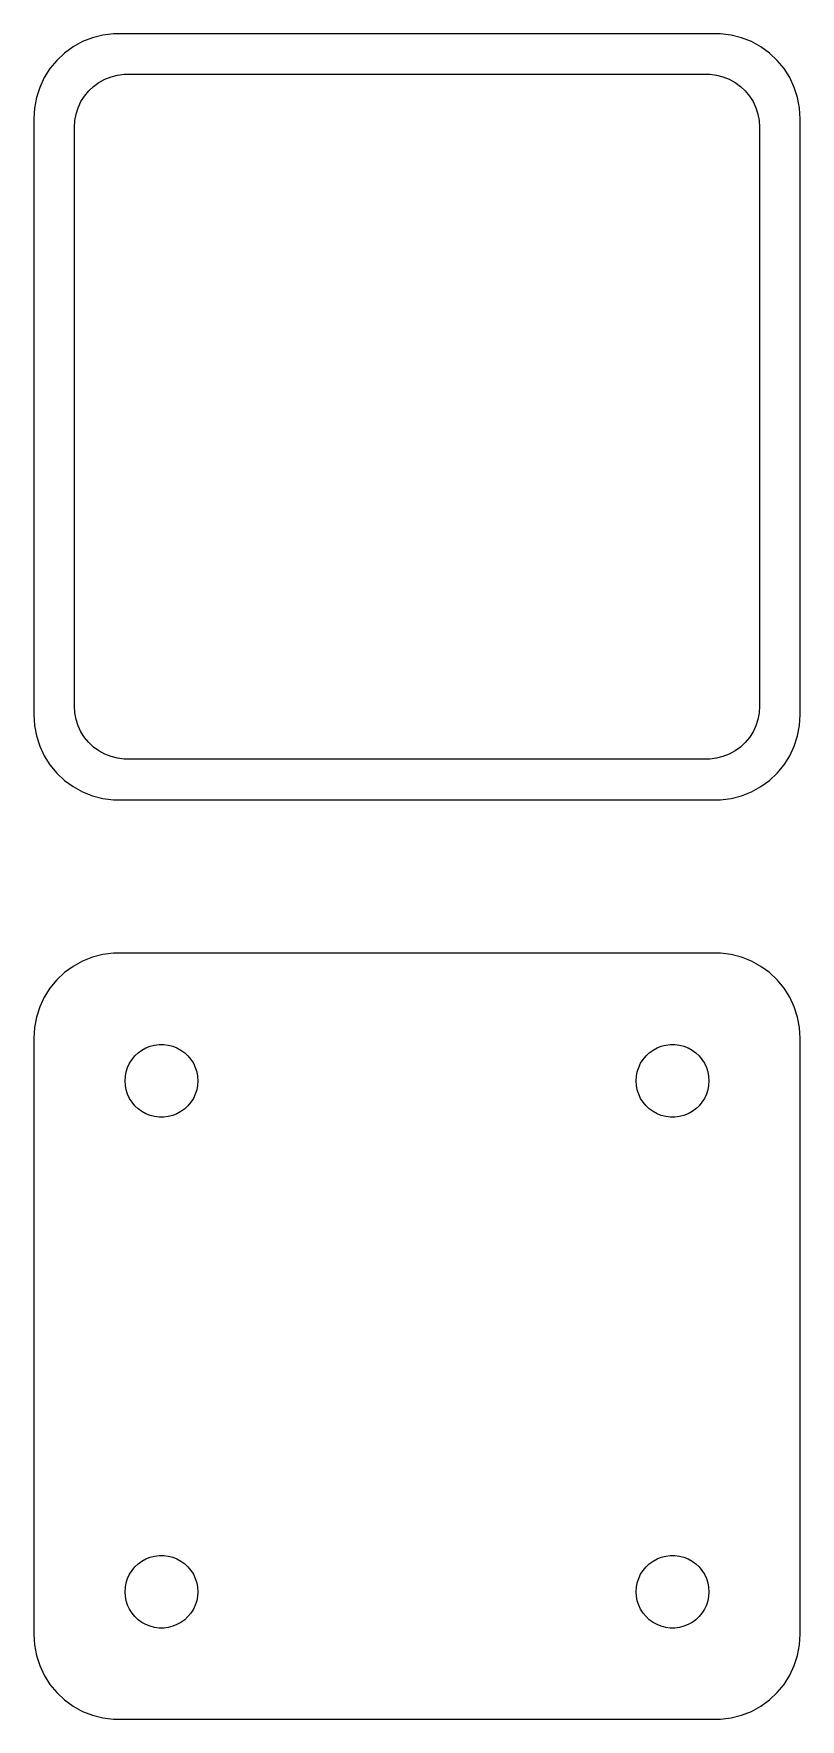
# Model space of a CAD drawing. Header units: metres. Extents: x -22.5 to 22.5, y 85.5 to 184.5.
import ezdxf

# ---------------------------------------------------------------- set-up
doc = ezdxf.new("R2010")
doc.units = ezdxf.units.M

msp = doc.modelspace()

# ---------------------------------------------------------------- linework, layer by layer
for p, q in [((-19.0451, 184.255), (-19.6289, 184.024)), ((-18.4369, 184.411), (-19.0451, 184.255)), ((-17.8139, 184.49), (-18.4369, 184.411)), ((17.8139, 184.49), (-17.8139, 184.49)), ((18.4369, 184.411), (17.8139, 184.49)), ((19.0451, 184.255), (18.4369, 184.411)), ((19.6289, 184.024), (19.0451, 184.255)), ((-20.6871, 183.353), (-21.1448, 182.923)), ((-20.1791, 183.722), (-20.6871, 183.353)), ((-19.6289, 184.024), (-20.1791, 183.722)), ((20.1791, 183.722), (19.6289, 184.024)), ((20.6871, 183.353), (20.1791, 183.722)), ((21.1448, 182.923), (20.6871, 183.353)), ((-21.5451, 182.439), (-21.8815, 181.909)), ((-21.1448, 182.923), (-21.5451, 182.439)), ((21.5451, 182.439), (21.1448, 182.923)), ((21.8815, 181.909), (21.5451, 182.439)), ((-22.1489, 181.341), (-22.3429, 180.743)), ((-21.8815, 181.909), (-22.1489, 181.341)), ((-19.2692, 181.131), (-18.9842, 181.399)), ((-18.9842, 181.399), (-18.668, 181.628)), ((-18.668, 181.628), (-18.3254, 181.817)), ((-18.3254, 181.817), (-17.9619, 181.961)), ((-17.9619, 181.961), (-17.5833, 182.058)), ((-17.5833, 182.058), (-17.1954, 182.107)), ((-17.1954, 182.107), (17.1954, 182.107)), ((17.1954, 182.107), (17.5833, 182.058)), ((17.5833, 182.058), (17.9619, 181.961)), ((17.9619, 181.961), (18.3254, 181.817)), ((18.3254, 181.817), (18.668, 181.628)), ((18.668, 181.628), (18.9842, 181.399)), ((18.9842, 181.399), (19.2692, 181.131)), ((22.1489, 181.341), (21.8815, 181.909)), ((22.3429, 180.743), (22.1489, 181.341)), ((-22.3429, 180.743), (-22.4606, 180.127)), ((-20.0151, 179.774), (-19.8943, 180.146)), ((-19.8943, 180.146), (-19.7279, 180.5)), ((-19.7279, 180.5), (-19.5184, 180.83)), ((-19.5184, 180.83), (-19.2692, 181.131)), ((19.2692, 181.131), (19.5184, 180.83)), ((19.5184, 180.83), (19.7279, 180.5)), ((19.7279, 180.5), (19.8943, 180.146)), ((19.8943, 180.146), (20.0151, 179.774)), ((22.4606, 180.127), (22.3429, 180.743)), ((-22.4606, 180.127), (-22.5, 179.5)), ((-22.5, 179.5), (-22.5, 144.5)), ((-20.1129, 179), (-20.0884, 179.39)), ((-20.0884, 179.39), (-20.0151, 179.774)), ((20.0151, 179.774), (20.0884, 179.39)), ((20.0884, 179.39), (20.1129, 179)), ((22.5, 179.5), (22.4606, 180.127)), ((22.5, 144.5), (22.5, 179.5)), ((-20.1129, 145), (-20.1129, 179)), ((20.1129, 179), (20.1129, 145)), ((-20.0884, 144.61), (-20.1129, 145)), ((-20.0151, 144.226), (-20.0884, 144.61)), ((20.0884, 144.61), (20.0151, 144.226)), ((20.1129, 145), (20.0884, 144.61)), ((-22.5, 144.5), (-22.4606, 143.873)), ((-22.4606, 143.873), (-22.3429, 143.257)), ((-19.8943, 143.854), (-20.0151, 144.226)), ((-19.7279, 143.5), (-19.8943, 143.854)), ((19.8943, 143.854), (19.7279, 143.5)), ((20.0151, 144.226), (19.8943, 143.854)), ((22.3429, 143.257), (22.4606, 143.873)), ((22.4606, 143.873), (22.5, 144.5)), ((-22.3429, 143.257), (-22.1489, 142.659)), ((-22.1489, 142.659), (-21.8815, 142.091)), ((-19.5184, 143.17), (-19.7279, 143.5)), ((-19.2692, 142.869), (-19.5184, 143.17)), ((-18.9842, 142.601), (-19.2692, 142.869)), ((-18.668, 142.372), (-18.9842, 142.601)), ((18.9842, 142.601), (18.668, 142.372)), ((19.2692, 142.869), (18.9842, 142.601)), ((19.5184, 143.17), (19.2692, 142.869)), ((19.7279, 143.5), (19.5184, 143.17)), ((21.8815, 142.091), (22.1489, 142.659)), ((22.1489, 142.659), (22.3429, 143.257)), ((-21.8815, 142.091), (-21.5451, 141.561)), ((-21.5451, 141.561), (-21.1448, 141.077)), ((-18.3254, 142.183), (-18.668, 142.372)), ((-17.9619, 142.039), (-18.3254, 142.183)), ((-17.5833, 141.942), (-17.9619, 142.039)), ((-17.1954, 141.893), (-17.5833, 141.942)), ((17.1954, 141.893), (-17.1954, 141.893)), ((17.5833, 141.942), (17.1954, 141.893)), ((17.9619, 142.039), (17.5833, 141.942)), ((18.3254, 142.183), (17.9619, 142.039)), ((18.668, 142.372), (18.3254, 142.183)), ((21.1448, 141.077), (21.5451, 141.561)), ((21.5451, 141.561), (21.8815, 142.091)), ((-21.1448, 141.077), (-20.6871, 140.647)), ((-20.6871, 140.647), (-20.1791, 140.278)), ((20.1791, 140.278), (20.6871, 140.647)), ((20.6871, 140.647), (21.1448, 141.077)), ((-20.1791, 140.278), (-19.6289, 139.976)), ((-19.6289, 139.976), (-19.0451, 139.745)), ((-19.0451, 139.745), (-18.4369, 139.589)), ((-18.4369, 139.589), (-17.8139, 139.51)), ((17.8139, 139.51), (18.4369, 139.589)), ((18.4369, 139.589), (19.0451, 139.745)), ((19.0451, 139.745), (19.6289, 139.976)), ((19.6289, 139.976), (20.1791, 140.278)), ((-17.8139, 139.51), (17.8139, 139.51)), ((-20.1791, 129.722), (-20.6871, 129.353)), ((-19.6289, 130.024), (-20.1791, 129.722)), ((-19.0451, 130.255), (-19.6289, 130.024)), ((-18.4369, 130.411), (-19.0451, 130.255)), ((-17.8139, 130.49), (-18.4369, 130.411)), ((17.8139, 130.49), (-17.8139, 130.49)), ((18.4369, 130.411), (17.8139, 130.49)), ((19.0451, 130.255), (18.4369, 130.411)), ((19.6289, 130.024), (19.0451, 130.255)), ((20.1791, 129.722), (19.6289, 130.024)), ((20.6871, 129.353), (20.1791, 129.722)), ((-21.1448, 128.923), (-21.5451, 128.439)), ((-20.6871, 129.353), (-21.1448, 128.923)), ((21.1448, 128.923), (20.6871, 129.353)), ((21.5451, 128.439), (21.1448, 128.923)), ((-21.8815, 127.909), (-22.1489, 127.341)), ((-21.5451, 128.439), (-21.8815, 127.909)), ((21.8815, 127.909), (21.5451, 128.439)), ((22.1489, 127.341), (21.8815, 127.909)), ((-22.3429, 126.743), (-22.4606, 126.127)), ((-22.1489, 127.341), (-22.3429, 126.743)), ((22.3429, 126.743), (22.1489, 127.341)), ((22.4606, 126.127), (22.3429, 126.743)), ((-22.4606, 126.127), (-22.5, 125.5)), ((22.5, 125.5), (22.4606, 126.127)), ((-22.5, 125.5), (-22.5, 90.5)), ((-16.3611, 124.645), (-16.1441, 124.803)), ((-16.1441, 124.803), (-15.9091, 124.932)), ((-15.9091, 124.932), (-15.6598, 125.031)), ((-15.6598, 125.031), (-15.4001, 125.097)), ((-15.4001, 125.097), (-15.1341, 125.131)), ((-15.1341, 125.131), (-14.8659, 125.131)), ((-14.8659, 125.131), (-14.5999, 125.097)), ((-14.5999, 125.097), (-14.3401, 125.031)), ((-14.3401, 125.031), (-14.0908, 124.932)), ((-14.0908, 124.932), (-13.8559, 124.803)), ((-13.8559, 124.803), (-13.6389, 124.645)), ((13.6389, 124.645), (13.8559, 124.803)), ((13.8559, 124.803), (14.0908, 124.932)), ((14.0908, 124.932), (14.3401, 125.031)), ((14.3401, 125.031), (14.5999, 125.097)), ((14.5999, 125.097), (14.8659, 125.131)), ((14.8659, 125.131), (15.1341, 125.131)), ((15.1341, 125.131), (15.4001, 125.097)), ((15.4001, 125.097), (15.6598, 125.031)), ((15.6598, 125.031), (15.9091, 124.932)), ((15.9091, 124.932), (16.1441, 124.803)), ((16.1441, 124.803), (16.3611, 124.645)), ((22.5, 90.5), (22.5, 125.5)), ((-17.0682, 123.531), (-16.9853, 123.786)), ((-16.9853, 123.786), (-16.8712, 124.029)), ((-16.8712, 124.029), (-16.7275, 124.255)), ((-16.7275, 124.255), (-16.5565, 124.462)), ((-16.5565, 124.462), (-16.3611, 124.645)), ((-13.6389, 124.645), (-13.4434, 124.462)), ((-13.4434, 124.462), (-13.2725, 124.255)), ((-13.2725, 124.255), (-13.1288, 124.029)), ((-13.1288, 124.029), (-13.0146, 123.786)), ((-13.0146, 123.786), (-12.9318, 123.531)), ((12.9318, 123.531), (13.0146, 123.786)), ((13.0146, 123.786), (13.1288, 124.029)), ((13.1288, 124.029), (13.2725, 124.255)), ((13.2725, 124.255), (13.4434, 124.462)), ((13.4434, 124.462), (13.6389, 124.645)), ((16.3611, 124.645), (16.5565, 124.462)), ((16.5565, 124.462), (16.7275, 124.255)), ((16.7275, 124.255), (16.8712, 124.029)), ((16.8712, 124.029), (16.9853, 123.786)), ((16.9853, 123.786), (17.0682, 123.531)), ((-17.1353, 123), (-17.1185, 123.268)), ((-17.1185, 122.732), (-17.1353, 123)), ((-17.1185, 123.268), (-17.0682, 123.531)), ((-12.9318, 123.531), (-12.8815, 123.268)), ((-12.8815, 123.268), (-12.8647, 123)), ((-12.8647, 123), (-12.8815, 122.732)), ((12.8647, 123), (12.8815, 123.268)), ((12.8815, 122.732), (12.8647, 123)), ((12.8815, 123.268), (12.9318, 123.531)), ((17.0682, 123.531), (17.1185, 123.268)), ((17.1185, 123.268), (17.1353, 123)), ((17.1353, 123), (17.1185, 122.732)), ((-17.0682, 122.469), (-17.1185, 122.732)), ((-16.9853, 122.214), (-17.0682, 122.469)), ((-16.8712, 121.971), (-16.9853, 122.214)), ((-16.7275, 121.745), (-16.8712, 121.971)), ((-13.1288, 121.971), (-13.2725, 121.745)), ((-13.0146, 122.214), (-13.1288, 121.971)), ((-12.9318, 122.469), (-13.0146, 122.214)), ((-12.8815, 122.732), (-12.9318, 122.469)), ((12.9318, 122.469), (12.8815, 122.732)), ((13.0146, 122.214), (12.9318, 122.469)), ((13.1288, 121.971), (13.0146, 122.214)), ((13.2725, 121.745), (13.1288, 121.971)), ((16.8712, 121.971), (16.7275, 121.745)), ((16.9853, 122.214), (16.8712, 121.971)), ((17.0682, 122.469), (16.9853, 122.214)), ((17.1185, 122.732), (17.0682, 122.469)), ((-16.5565, 121.538), (-16.7275, 121.745)), ((-16.3611, 121.355), (-16.5565, 121.538)), ((-16.1441, 121.197), (-16.3611, 121.355)), ((-15.9091, 121.068), (-16.1441, 121.197)), ((-15.6598, 120.969), (-15.9091, 121.068)), ((-15.4001, 120.903), (-15.6598, 120.969)), ((-15.1341, 120.869), (-15.4001, 120.903)), ((-14.8659, 120.869), (-15.1341, 120.869)), ((-14.5999, 120.903), (-14.8659, 120.869)), ((-14.3401, 120.969), (-14.5999, 120.903)), ((-14.0908, 121.068), (-14.3401, 120.969)), ((-13.8559, 121.197), (-14.0908, 121.068)), ((-13.6389, 121.355), (-13.8559, 121.197)), ((-13.4434, 121.538), (-13.6389, 121.355)), ((-13.2725, 121.745), (-13.4434, 121.538)), ((13.4434, 121.538), (13.2725, 121.745)), ((13.6389, 121.355), (13.4434, 121.538)), ((13.8559, 121.197), (13.6389, 121.355)), ((14.0908, 121.068), (13.8559, 121.197)), ((14.3401, 120.969), (14.0908, 121.068)), ((14.5999, 120.903), (14.3401, 120.969)), ((14.8659, 120.869), (14.5999, 120.903)), ((15.1341, 120.869), (14.8659, 120.869)), ((15.4001, 120.903), (15.1341, 120.869)), ((15.6598, 120.969), (15.4001, 120.903)), ((15.9091, 121.068), (15.6598, 120.969)), ((16.1441, 121.197), (15.9091, 121.068)), ((16.3611, 121.355), (16.1441, 121.197)), ((16.5565, 121.538), (16.3611, 121.355)), ((16.7275, 121.745), (16.5565, 121.538)), ((-15.9091, 94.9321), (-15.6598, 95.0308)), ((-15.6598, 95.0308), (-15.4001, 95.0975)), ((-15.4001, 95.0975), (-15.1341, 95.1311)), ((-15.1341, 95.1311), (-14.8659, 95.1311)), ((-14.8659, 95.1311), (-14.5999, 95.0975)), ((-14.5999, 95.0975), (-14.3401, 95.0308)), ((-14.3401, 95.0308), (-14.0908, 94.9321)), ((14.0908, 94.9321), (14.3401, 95.0308)), ((14.3401, 95.0308), (14.5999, 95.0975)), ((14.5999, 95.0975), (14.8659, 95.1311)), ((14.8659, 95.1311), (15.1341, 95.1311)), ((15.1341, 95.1311), (15.4001, 95.0975)), ((15.4001, 95.0975), (15.6598, 95.0308)), ((15.6598, 95.0308), (15.9091, 94.9321)), ((-16.8712, 94.0287), (-16.7275, 94.2551)), ((-16.7275, 94.2551), (-16.5565, 94.4617)), ((-16.5565, 94.4617), (-16.3611, 94.6453)), ((-16.3611, 94.6453), (-16.1441, 94.8029)), ((-16.1441, 94.8029), (-15.9091, 94.9321)), ((-14.0908, 94.9321), (-13.8559, 94.8029)), ((-13.8559, 94.8029), (-13.6389, 94.6453)), ((-13.6389, 94.6453), (-13.4434, 94.4617)), ((-13.4434, 94.4617), (-13.2725, 94.2551)), ((-13.2725, 94.2551), (-13.1288, 94.0287)), ((13.1288, 94.0287), (13.2725, 94.2551)), ((13.2725, 94.2551), (13.4434, 94.4617)), ((13.4434, 94.4617), (13.6389, 94.6453)), ((13.6389, 94.6453), (13.8559, 94.8029)), ((13.8559, 94.8029), (14.0908, 94.9321)), ((15.9091, 94.9321), (16.1441, 94.8029)), ((16.1441, 94.8029), (16.3611, 94.6453)), ((16.3611, 94.6453), (16.5565, 94.4617)), ((16.5565, 94.4617), (16.7275, 94.2551)), ((16.7275, 94.2551), (16.8712, 94.0287)), ((-17.1353, 93), (-17.1185, 93.2676)), ((-17.1185, 93.2676), (-17.0682, 93.531)), ((-17.0682, 93.531), (-16.9853, 93.7861)), ((-16.9853, 93.7861), (-16.8712, 94.0287)), ((-13.1288, 94.0287), (-13.0146, 93.7861)), ((-13.0146, 93.7861), (-12.9318, 93.531)), ((-12.9318, 93.531), (-12.8815, 93.2676)), ((-12.8815, 93.2676), (-12.8647, 93)), ((12.8647, 93), (12.8815, 93.2676)), ((12.8815, 93.2676), (12.9318, 93.531)), ((12.9318, 93.531), (13.0146, 93.7861)), ((13.0146, 93.7861), (13.1288, 94.0287)), ((16.8712, 94.0287), (16.9853, 93.7861)), ((16.9853, 93.7861), (17.0682, 93.531)), ((17.0682, 93.531), (17.1185, 93.2676)), ((17.1185, 93.2676), (17.1353, 93)), ((-17.1185, 92.7324), (-17.1353, 93)), ((-17.0682, 92.469), (-17.1185, 92.7324)), ((-16.9853, 92.214), (-17.0682, 92.469)), ((-16.8712, 91.9713), (-16.9853, 92.214)), ((-13.0146, 92.214), (-13.1288, 91.9713)), ((-12.9318, 92.469), (-13.0146, 92.214)), ((-12.8815, 92.7324), (-12.9318, 92.469)), ((-12.8647, 93), (-12.8815, 92.7324)), ((12.8815, 92.7324), (12.8647, 93)), ((12.9318, 92.469), (12.8815, 92.7324)), ((13.0146, 92.214), (12.9318, 92.469)), ((13.1288, 91.9713), (13.0146, 92.214)), ((16.9853, 92.214), (16.8712, 91.9713)), ((17.0682, 92.469), (16.9853, 92.214)), ((17.1185, 92.7324), (17.0682, 92.469)), ((17.1353, 93), (17.1185, 92.7324)), ((-16.7275, 91.7449), (-16.8712, 91.9713)), ((-16.5565, 91.5383), (-16.7275, 91.7449)), ((-16.3611, 91.3547), (-16.5565, 91.5383)), ((-16.1441, 91.1971), (-16.3611, 91.3547)), ((-15.9091, 91.0679), (-16.1441, 91.1971)), ((-15.6598, 90.9692), (-15.9091, 91.0679)), ((-14.0908, 91.0679), (-14.3401, 90.9692)), ((-13.8559, 91.1971), (-14.0908, 91.0679)), ((-13.6389, 91.3547), (-13.8559, 91.1971)), ((-13.4434, 91.5383), (-13.6389, 91.3547)), ((-13.2725, 91.7449), (-13.4434, 91.5383)), ((-13.1288, 91.9713), (-13.2725, 91.7449)), ((13.2725, 91.7449), (13.1288, 91.9713)), ((13.4434, 91.5383), (13.2725, 91.7449)), ((13.6389, 91.3547), (13.4434, 91.5383)), ((13.8559, 91.1971), (13.6389, 91.3547)), ((14.0908, 91.0679), (13.8559, 91.1971)), ((14.3401, 90.9692), (14.0908, 91.0679)), ((15.9091, 91.0679), (15.6598, 90.9692)), ((16.1441, 91.1971), (15.9091, 91.0679)), ((16.3611, 91.3547), (16.1441, 91.1971)), ((16.5565, 91.5383), (16.3611, 91.3547)), ((16.7275, 91.7449), (16.5565, 91.5383)), ((16.8712, 91.9713), (16.7275, 91.7449)), ((-22.5, 90.5), (-22.4606, 89.8733)), ((-15.4001, 90.9025), (-15.6598, 90.9692)), ((-15.1341, 90.8689), (-15.4001, 90.9025)), ((-14.8659, 90.8689), (-15.1341, 90.8689)), ((-14.5999, 90.9025), (-14.8659, 90.8689)), ((-14.3401, 90.9692), (-14.5999, 90.9025)), ((14.5999, 90.9025), (14.3401, 90.9692)), ((14.8659, 90.8689), (14.5999, 90.9025)), ((15.1341, 90.8689), (14.8659, 90.8689)), ((15.4001, 90.9025), (15.1341, 90.8689)), ((15.6598, 90.9692), (15.4001, 90.9025)), ((22.4606, 89.8733), (22.5, 90.5)), ((-22.4606, 89.8733), (-22.3429, 89.2566)), ((-22.3429, 89.2566), (-22.1489, 88.6594)), ((22.1489, 88.6594), (22.3429, 89.2566)), ((22.3429, 89.2566), (22.4606, 89.8733)), ((-22.1489, 88.6594), (-21.8815, 88.0912)), ((21.8815, 88.0912), (22.1489, 88.6594)), ((-21.8815, 88.0912), (-21.5451, 87.5611)), ((-21.5451, 87.5611), (-21.1448, 87.0773)), ((21.1448, 87.0773), (21.5451, 87.5611)), ((21.5451, 87.5611), (21.8815, 88.0912)), ((-21.1448, 87.0773), (-20.6871, 86.6474)), ((-20.6871, 86.6474), (-20.1791, 86.2784)), ((-20.1791, 86.2784), (-19.6289, 85.9759)), ((19.6289, 85.9759), (20.1791, 86.2784)), ((20.1791, 86.2784), (20.6871, 86.6474)), ((20.6871, 86.6474), (21.1448, 87.0773)), ((-19.6289, 85.9759), (-19.0451, 85.7447)), ((-19.0451, 85.7447), (-18.4369, 85.5886)), ((-18.4369, 85.5886), (-17.8139, 85.5099)), ((-17.8139, 85.5099), (17.8139, 85.5099)), ((17.8139, 85.5099), (18.4369, 85.5886)), ((18.4369, 85.5886), (19.0451, 85.7447)), ((19.0451, 85.7447), (19.6289, 85.9759))]:
    msp.add_line(p, q)

doc.saveas('drawing.dxf')
